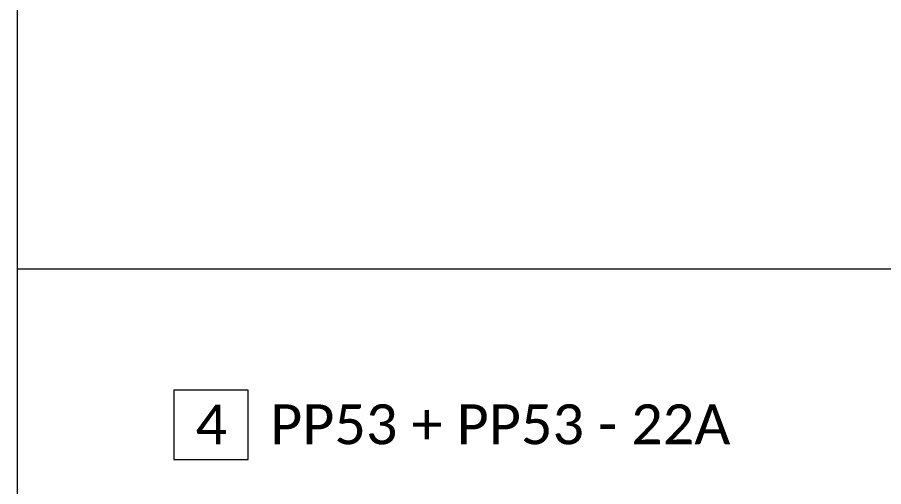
# Model space of a CAD drawing. Header units: millimetres. Extents: x 0 to 7790, y 0 to 17467.
# Drawn here: x 1045 to 1370.4, y 6663.2 to 6839.4 of the extents above; entities that cross this region are included whole.
import ezdxf

# ---------------------------------------------------------------- set-up
doc = ezdxf.new("R2010")
doc.units = ezdxf.units.MM
doc.layers.add('_MB_ramka_0.15', color=124, linetype='Continuous', lineweight=15)
doc.layers.add('_MB_tekst_0.25', color=40, linetype='Continuous', lineweight=25)
doc.styles.add('_MB_Calibri_Light_2.5', font='calibril.ttf', dxfattribs={"height": 2.5})

msp = doc.modelspace()

# ---------------------------------------------------------------- linework, layer by layer
at = {"layer": '_MB_ramka_0.15'}
msp.add_line((1045, 8045), (1045, 5445), dxfattribs=at)
msp.add_lwpolyline([(1045, 6745), (2545, 6745)], dxfattribs=at)
msp.add_lwpolyline([(1103.726, 6673.4), (1131.726, 6673.4), (1131.726, 6699.4), (1103.726, 6699.4)], close=True, dxfattribs=at)

# ---------------------------------------------------------------- texts
at = {"layer": '_MB_tekst_0.25', "char_height": 15, "style": '_MB_Calibri_Light_2.5'}
for s, insert, width, attachment_point in [('{\\fCalibri Light|b0|i0|c238|p34;4}', (1117.873, 6686.558), 19.52774, 5), ('PP53 + PP53 - 22A', (1139.913, 6686.558), 248.88706, 4)]:
    msp.add_mtext(s, dxfattribs=dict(at, insert=insert, width=width, attachment_point=attachment_point))

doc.saveas('drawing.dxf')
